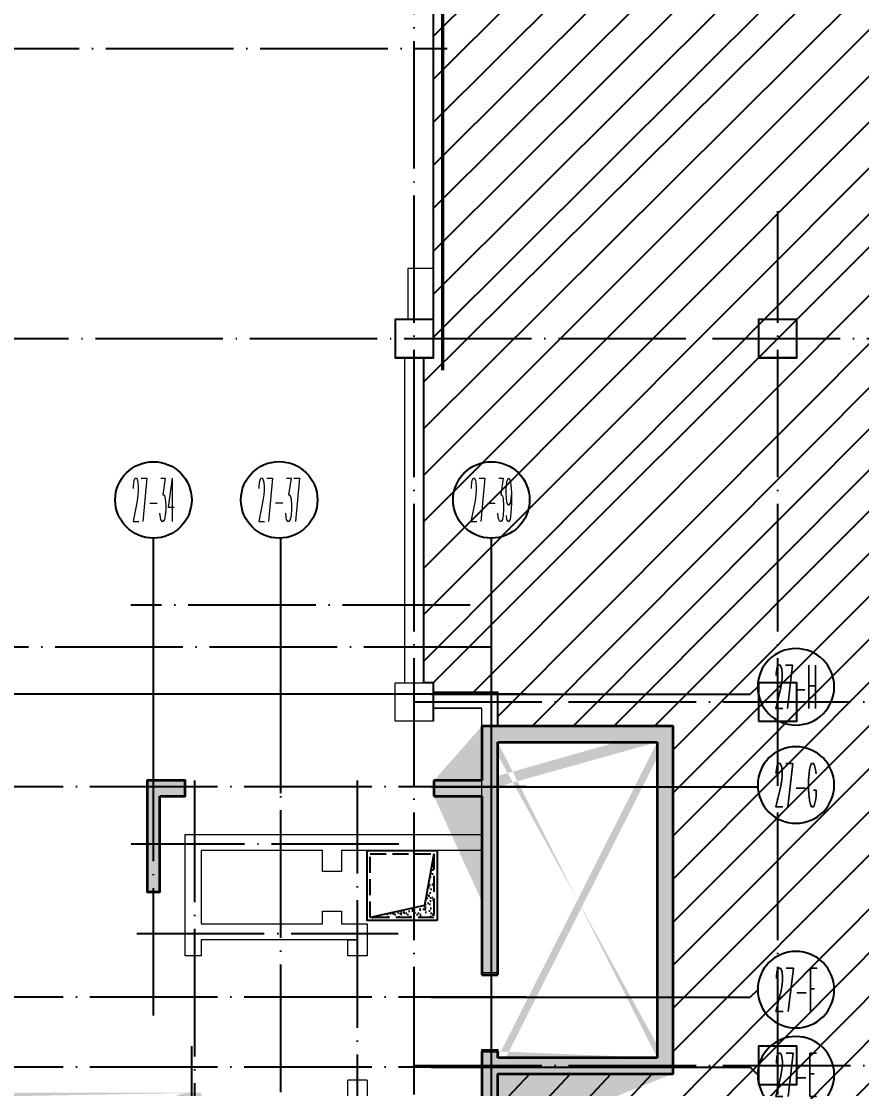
# Model space of a CAD drawing. Extents: x 115549 to 768939, y -502199 to 402497.
# Drawn here: x 430322 to 443500, y -412586 to -395847 of the extents above; entities that cross this region are included whole.
import ezdxf
from ezdxf.enums import TextEntityAlignment as Align

# ---------------------------------------------------------------- set-up
doc = ezdxf.new("R2010")
doc.units = 0
doc.header["$LTSCALE"] = 1000
doc.header["$MEASUREMENT"] = 0
doc.linetypes.add('DASH', pattern=[0.35, 0.25, -0.1])
doc.linetypes.add('DOTE', pattern=[2.4200000000000004, 2, -0.2, 0.02, -0.2])
for name, color, linetype in [('AXIS', 3, 'Continuous'), ('AXIS_TEXT', 7, 'Continuous'), ('COLUMN', 9, 'Continuous'), ('DOTE', 16, 'DOTE'), ('人防集水坑', 6, 'Continuous')]:
    doc.layers.add(name, color=color, linetype=linetype)
for name, color, linetype, lineweight in [('renWALL', 8, 'Continuous', 9), ('主楼剪力墙', 212, 'Continuous', 5), ('砼墙', 3, 'Continuous', 35)]:
    doc.layers.add(name, color=color, linetype=linetype, lineweight=lineweight)
doc.styles.add('_TCH_AXIS', font='COMPLEX', dxfattribs={"bigfont": 'GBCBIG'})
doc.styles.add('COMPLEX', font='COMPLEX')

# ---------------------------------------------------------------- blocks, each defined once
blk = doc.blocks.new('qiangzh3333')
at = {"layer": 'COLUMN', "color": 8}
for points in [[(503241226.0353444, 3697103396.178967), (503241401.038847, 3697103396.178967), (503241401.038847, 3697103996.178967), (503240801.038847, 3697103996.178967), (503240801.038847, 3697103396.178967), (503241401.038847, 3697103396.178967)], [(503241401.038847, 3697097696.178967), (503241401.038847, 3697098296.178967)]]:
    blk.add_lwpolyline(points, dxfattribs=at)
for points in [[(503246501.038847, 3697103396.178967), (503247101.038847, 3697103396.178967), (503247101.038847, 3697103996.178967), (503246501.038847, 3697103996.178967)], [(503246501.038847, 3697097696.178967), (503247101.038847, 3697097696.178967), (503247101.038847, 3697098296.178967), (503246501.038847, 3697098296.178967)], [(503246501.038847, 3697091996.178967), (503247101.038847, 3697091996.178967), (503247101.038847, 3697092596.178967), (503246501.038847, 3697092596.178967)]]:
    blk.add_lwpolyline(points, close=True, dxfattribs=at)
at = {"layer": 'renWALL', "color": 8}
for points in [[(503241401.0353444, 3697103996.178967), (503241401.0353444, 3697104796.178967), (503241001.0353444, 3697104796.178967), (503241001.0353444, 3697103996.178967)], [(503240951.0353444, 3697103396.178967), (503240951.0353444, 3697098296.178967)], [(503241251.0353444, 3697103396.178967), (503241251.0353444, 3697098296.178967)], [(503242410.915429, 3697095766.526645), (503242410.9158243, 3697093746.178992), (503242160.9158243, 3697093746.178943), (503242160.9154485, 3697095666.526626), (503240360.9154291, 3697095666.526625), (503239960.9154291, 3697095666.526624), (503239960.9154291, 3697095666.526624), (503239960.9154291, 3697095336.569944), (503239660.9154291, 3697095336.569944), (503239660.9154291, 3697095666.526624), (503237760.915429, 3697095666.526623), (503237760.915429, 3697094516.52662), (503239660.9154291, 3697094516.526622), (503239660.9154291, 3697094716.569944), (503239960.9154291, 3697094716.569944), (503239960.9154291, 3697094516.526622), (503240360.9154291, 3697094516.526623), (503240360.915429, 3697094516.526623), (503240360.915429, 3697094016.52662), (503240060.915429, 3697094016.52662), (503240060.915429, 3697094266.526623), (503240210.9154292, 3697094266.526623), (503239860.9154292, 3697094266.526622), (503237760.915429, 3697094266.52662), (503237760.915429, 3697094016.52662), (503237510.915429, 3697094016.52662), (503237510.915429, 3697094366.52662), (503237510.915429, 3697095916.526623), (503239860.9154289, 3697095916.526624), (503240210.9154291, 3697095916.526625), (503242160.9154974, 3697095916.526626), (503242160.9162048, 3697097466.522786), (503242160.9164008, 3697097896.178967), (503241401.038847, 3697097896.178967), (503241401.038847, 3697097696.178967), (503240801.038847, 3697097696.178967), (503240801.038847, 3697098296.178967), (503241401.038847, 3697098296.178967), (503241226.0353444, 3697098296.178967)], [(503239760.9154296, 3697088316.526603), (503239760.9154299, 3697087816.526603), (503239260.9154298, 3697087816.526603), (503239260.9154298, 3697088316.526603), (503239760.9154302, 3697088316.526603), (503239760.9154306, 3697088741.526618), (503241310.9160601, 3697088741.526618), (503241310.9164253, 3697090466.522706), (503242410.916466, 3697090466.522696), (503242410.9161333, 3697092166.522717), (503245160.915429, 3697092166.522717), (503245160.915429, 3697097616.522717), (503242410.9162732, 3697097616.522717), (503242410.9165149, 3697098146.178967), (503241401.038847, 3697098146.178967)], [(503239960.9154291, 3697094516.526622), (503239960.9154291, 3697094516.526622)]]:
    blk.add_lwpolyline(points, dxfattribs=at)
blk = doc.blocks.new('zhuloujlqtiangchong')
at = {"layer": '主楼剪力墙'}
h = blk.add_hatch(color=253, dxfattribs=at)
h.dxf.hatch_style = 1
h.paths.add_polyline_path([(813682.1114265919, 572371.3290939331), (813682.1114265919, 570471.3290939331), (813932.1114265919, 570471.3290939331), (813932.1114265919, 572121.3290939331), (814682.1114265919, 572121.3290939331), (814682.1114265919, 572371.3290939331)], flags=16)
h.paths.add_polyline_path([(826282.1114265919, 566171.3290939331), (826782.1114265919, 566171.3290939331), (826782.1114265919, 566371.3290939331), (826182.1114265919, 566371.3290939331), (825582.1114265919, 566371.3290939331), (825582.1114265919, 566171.3290939331), (826082.1114265919, 566171.3290939331), (826082.1114265919, 564521.3290939331), (826282.1114265919, 564521.3290939331)], flags=17)
h.paths.add_polyline_path([(822682.1114265919, 567871.3290939331), (822682.1114265919, 568021.3290939331), (824882.1114265919, 568021.3290939331), (824882.1114265919, 568671.3290939331), (824682.1114265919, 568671.3290939331), (824682.1114265919, 568221.3290939331), (822382.1114265919, 568221.3290939331), (822382.1114265919, 567871.3290939331), (822382.1114265919, 567621.3290939331), (822682.1114265919, 567621.3290939331)], flags=17)
h.paths.add_polyline_path([(822382.1114265919, 573821.3290939331), (822382.1114265919, 572371.3290939331), (821982.1114265919, 572371.3290939331), (821982.1114265919, 572121.3290939331), (822632.1114265919, 572121.3290939331), (822632.1114265919, 573571.3290939331), (823932.1114265919, 573571.3290939331), (824632.1114265919, 573571.3290939331), (824632.1114265919, 571921.3290939331), (824882.1114265919, 571921.3290939331), (824882.1114265919, 573721.3290939331), (824882.1114265919, 574311.3290939331), (827482.1114265919, 574311.3290939331), (827482.1114265919, 573721.3290939331), (827482.1114265919, 571921.3290939331), (827732.1114265919, 571921.3290939331), (827732.1114265919, 573571.3290939331), (828432.1114265919, 573571.3290939331), (829732.1114265919, 573571.3290939331), (829732.1114265919, 572121.3290939331), (830382.1114265919, 572121.3290939331), (830382.1114265919, 572371.3290939331), (829982.1114265919, 572371.3290939331), (829982.1114265919, 573821.3290939331), (828432.1114265919, 573821.3290939331), (827732.1114265919, 573821.3290939331), (827732.1114265919, 574561.3290939331), (824632.1114265919, 574561.3290939331), (824632.1114265919, 573821.3290939331), (823932.1114265919, 573821.3290939331)])
h.paths.add_polyline_path([(829982.1114265919, 567871.3290939331), (829982.1114265919, 568221.3290939331), (828382.1114265919, 568221.3290939331), (827682.1114265919, 568221.3290939331), (827682.1114265919, 568521.3290939331), (827482.1114265919, 568521.3290939331), (827482.1114265919, 568021.3290939331), (828382.1114265919, 568021.3290939331), (829682.1114265919, 568021.3290939331), (829682.1114265919, 567871.3290939331), (829682.1114265919, 567621.3290939331), (829982.1114265919, 567621.3290939331)], flags=17)
h.paths.add_polyline_path([(833382.1270515919, 572121.3290939331), (833782.1270515919, 572121.3290939331), (833782.1270515919, 572371.3290939331), (833182.1270515919, 572371.3290939331), (833182.1270515919, 570621.3290939331), (833382.1270515919, 570621.3290939331)], flags=17)
h.paths.add_polyline_path([(838482.1270515919, 567771.3290939331), (838482.1270515919, 566171.3290939331), (838682.1270515919, 566171.3290939331), (838682.1270515919, 567771.3290939331), (838882.1270515919, 567771.3290939331), (838882.1270515919, 567971.3290939331), (838582.1270515919, 567971.3290939331), (838282.1270515919, 567971.3290939331), (838282.1270515919, 567771.3290939331)], flags=17)
h.paths.add_polyline_path([(819182.1114265919, 572371.3290939331), (818582.1114265919, 572371.3290939331), (818582.1114265919, 572121.3290939331), (818982.1114265919, 572121.3290939331), (818982.1114265919, 570621.3290939331), (819182.1114265919, 570621.3290939331)], flags=16)
h.paths.add_polyline_path([(851082.1270515919, 566171.3290939331), (851582.1270515919, 566171.3290939331), (851582.1270515919, 566371.3290939331), (850982.1270515919, 566371.3290939331), (850382.1270515919, 566371.3290939331), (850382.1270515919, 566171.3290939331), (850882.1270515919, 566171.3290939331), (850882.1270515919, 564521.3290939331), (851082.1270515919, 564521.3290939331)], flags=17)
h.paths.add_polyline_path([(854782.1270515919, 567871.3290939331), (854782.1270515919, 568221.3290939331), (852482.1270515919, 568221.3290939331), (852482.1270515919, 568671.3290939331), (852282.1270515919, 568671.3290939331), (852282.1270515919, 568021.3290939331), (854482.1270515919, 568021.3290939331), (854482.1270515919, 567871.3290939331), (854482.1270515919, 567621.3290939331), (854782.1270515919, 567621.3290939331)], flags=17)
h.paths.add_polyline_path([(847182.1270515919, 573821.3290939331), (847182.1270515919, 572371.3290939331), (846782.1270515919, 572371.3290939331), (846782.1270515919, 572121.3290939331), (847432.1270515919, 572121.3290939331), (847432.1270515919, 573571.3290939331), (848732.1270515919, 573571.3290939331), (849432.1270515919, 573571.3290939331), (849432.1270515919, 571921.3290939331), (849682.1270515919, 571921.3290939331), (849682.1270515919, 573721.3290939331), (849682.1270515919, 574361.3290939331), (852282.1270515919, 574361.3290939331), (852282.1270515919, 573721.3290939331), (852282.1270515919, 571921.3290939331), (852532.1270515919, 571921.3290939331), (852532.1270515919, 573571.3290939331), (853232.1270515919, 573571.3290939331), (854532.1270515919, 573571.3290939331), (854532.1270515919, 572121.3290939331), (855182.1270515919, 572121.3290939331), (855182.1270515919, 572371.3290939331), (854782.1270515919, 572371.3290939331), (854782.1270515919, 573821.3290939331), (853232.1270515919, 573821.3290939331), (852532.1270515919, 573821.3290939331), (852532.1270515919, 574611.3290939331), (849432.1270515919, 574611.3290939331), (849432.1270515919, 573821.3290939331), (848732.1270515919, 573821.3290939331)])
h.paths.add_polyline_path([(847482.1270515919, 567871.3290939331), (847482.1270515919, 568021.3290939331), (848782.1270515919, 568021.3290939331), (849682.1270515919, 568021.3290939331), (849682.1270515919, 568521.3290939331), (849482.1270515919, 568521.3290939331), (849482.1270515919, 568221.3290939331), (848782.1270515919, 568221.3290939331), (847182.1270515919, 568221.3290939331), (847182.1270515919, 567871.3290939331), (847182.1270515919, 567621.3290939331), (847482.1270515919, 567621.3290939331)], flags=17)
h.paths.add_polyline_path([(843982.1270515919, 572371.3290939331), (843382.1270515919, 572371.3290939331), (843382.1270515919, 572121.3290939331), (843782.1270515919, 572121.3290939331), (843782.1270515919, 570621.3290939331), (843982.1270515919, 570621.3290939331)], flags=17)
h.paths.add_polyline_path([(858182.1270515919, 572121.3290939331), (858582.1270515919, 572121.3290939331), (858582.1270515919, 572371.3290939331), (857982.1270515919, 572371.3290939331), (857982.1270515919, 570621.3290939331), (858182.1270515919, 570621.3290939331)], flags=17)
h.paths.add_polyline_path([(823082.1114265919, 562121.3290939331), (823082.1114265919, 566071.3290939331)], flags=17)
edge = h.paths.add_edge_path()
edge.add_line((818582.1114265919, 567471.3290939331), (818332.1114265919, 567471.3290939331))
edge.add_line((823082.1114265919, 566071.3290939331), (822882.1114265919, 566071.3290939331))
edge.add_line((829482.1114265919, 566071.3290939331), (829282.1114265919, 566071.3290939331))
edge.add_line((834032.1270515919, 567471.3290939331), (833782.1270515919, 567471.3290939331))
edge.add_line((843382.1270515919, 567471.3290939331), (843132.1270515919, 567471.3290939331))
edge.add_line((847882.1270515919, 566071.3290939331), (847682.1270515919, 566071.3290939331))
edge.add_line((854082.1270515919, 566071.3290939331), (854282.1270515919, 566071.3290939331))
edge.add_line((858582.1270515919, 567471.3290939331), (858832.1270515919, 567471.3290939331))
edge.add_line((813932.1114265919, 566671.3290939331), (813682.1114265919, 566671.3290939331))
edge.add_line((813932.1114265919, 566321.3290939331), (813932.1114265919, 566671.3290939331))
edge.add_line((814882.1114265919, 566321.3290939331), (813932.1114265919, 566321.3290939331))
edge.add_line((815432.1114265919, 566321.3290939331), (814882.1114265919, 566321.3290939331))
edge.add_line((815432.1114265919, 566071.3290939331), (815432.1114265919, 566321.3290939331))
edge.add_line((815032.1114265919, 566071.3290939331), (815432.1114265919, 566071.3290939331))
edge.add_line((815032.1114265919, 565871.3290939331), (815032.1114265919, 566071.3290939331))
edge.add_line((814782.1114265919, 565871.3290939331), (815032.1114265919, 565871.3290939331))
edge.add_line((814782.1114265919, 566071.3290939331), (814782.1114265919, 565871.3290939331))
edge.add_line((813982.1114265919, 566071.3290939331), (814782.1114265919, 566071.3290939331))
edge.add_line((813982.1114265919, 564951.1025314331), (813982.1114265919, 566071.3290939331))
edge.add_line((813982.1114265919, 562171.3290939331), (813982.1114265919, 564951.1025314331))
edge.add_line((814782.1114265919, 562171.3290939331), (813982.1114265919, 562171.3290939331))
edge.add_line((814782.1114265919, 563621.3290939331), (814782.1114265919, 562171.3290939331))
edge.add_line((815032.1114265919, 563621.3290939331), (814782.1114265919, 563621.3290939331))
edge.add_line((815032.1114265919, 562121.3290939331), (815032.1114265919, 563621.3290939331))
edge.add_line((815382.1114265919, 562121.3290939331), (815032.1114265919, 562121.3290939331))
edge.add_line((817982.1114265919, 562121.3290939331), (815382.1114265919, 562121.3290939331))
edge.add_line((818332.1114265919, 562121.3290939331), (817982.1114265919, 562121.3290939331))
edge.add_line((818332.1114265919, 563621.3290939331), (818332.1114265919, 562121.3290939331))
edge.add_line((818332.1114265919, 565821.3290939331), (818332.1114265919, 563621.3290939331))
edge.add_line((818332.1114265919, 566171.3290939331), (818332.1114265919, 565821.3290939331))
edge.add_line((818332.1114265919, 567471.3290939331), (818332.1114265919, 566171.3290939331))
edge.add_line((862282.1270515919, 561871.3290939331), (863482.1270515919, 561871.3290939331))
edge.add_line((861782.1270515919, 561871.3290939331), (862282.1270515919, 561871.3290939331))
edge.add_line((859182.1270515919, 561871.3290939331), (861782.1270515919, 561871.3290939331))
edge.add_line((858682.1270515919, 561871.3290939331), (859182.1270515919, 561871.3290939331))
edge.add_line((858382.1270515919, 561871.3290939331), (858682.1270515919, 561871.3290939331))
edge.add_line((858382.1270515919, 561071.3290939331), (858382.1270515919, 561871.3290939331))
edge.add_line((858182.1270515919, 561071.3290939331), (858382.1270515919, 561071.3290939331))
edge.add_line((858182.1270515919, 561871.3290939331), (858182.1270515919, 561071.3290939331))
edge.add_line((854682.1270515919, 561871.3290939331), (858182.1270515919, 561871.3290939331))
edge.add_line((854182.1270515919, 561871.3290939331), (854682.1270515919, 561871.3290939331))
edge.add_line((850982.1270515919, 561871.3290939331), (854182.1270515919, 561871.3290939331))
edge.add_line((847782.1270515919, 561871.3290939331), (850982.1270515919, 561871.3290939331))
edge.add_line((847282.1270515919, 561871.3290939331), (847782.1270515919, 561871.3290939331))
edge.add_line((843782.1270515919, 561871.3290939331), (847282.1270515919, 561871.3290939331))
edge.add_line((843782.1270515919, 561071.3290939331), (843782.1270515919, 561871.3290939331))
edge.add_line((843582.1270515919, 561071.3290939331), (843782.1270515919, 561071.3290939331))
edge.add_line((843582.1270515919, 561871.3290939331), (843582.1270515919, 561071.3290939331))
edge.add_line((843282.1270515919, 561871.3290939331), (843582.1270515919, 561871.3290939331))
edge.add_line((842782.1270515919, 561871.3290939331), (843282.1270515919, 561871.3290939331))
edge.add_line((840182.1270515919, 561871.3290939331), (842782.1270515919, 561871.3290939331))
edge.add_line((839682.1270515919, 561871.3290939331), (840182.1270515919, 561871.3290939331))
edge.add_line((837482.1270515919, 561871.3290939331), (839682.1270515919, 561871.3290939331))
edge.add_line((836982.1270515919, 561871.3290939331), (837482.1270515919, 561871.3290939331))
edge.add_line((834382.1270515919, 561871.3290939331), (836982.1270515919, 561871.3290939331))
edge.add_line((833882.1270515919, 561871.3290939331), (834382.1270515919, 561871.3290939331))
edge.add_line((833582.1270515919, 561871.3290939331), (833882.1270515919, 561871.3290939331))
edge.add_line((833582.1270515919, 561071.3290939331), (833582.1270515919, 561871.3290939331))
edge.add_line((833382.1270515919, 561071.3290939331), (833582.1270515919, 561071.3290939331))
edge.add_line((833382.1270515919, 561871.3290939331), (833382.1270515919, 561071.3290939331))
edge.add_line((829882.1114265919, 561871.3290939331), (833382.1270515919, 561871.3290939331))
edge.add_line((829532.3683209419, 561871.3290939331), (829882.1114265567, 561871.3290939331))
edge.add_line((829532.101457119, 560971.3542709351), (829532.3683209785, 561871.3290941981))
edge.add_line((822882.1015267968, 560971.3351407051), (829532.1014571108, 560971.3542707999))
edge.add_line((822882.1015316844, 561871.3290939331), (822882.101526788, 560971.3351405753))
edge.add_line((822482.1114265919, 561871.3290939331), (822882.1015317, 561871.3290939331))
edge.add_line((818982.1114265919, 561871.3290939331), (822482.1114265919, 561871.3290939331))
edge.add_line((818982.1114265919, 561071.3290939331), (818982.1114265919, 561871.3290939331))
edge.add_line((818782.1114265919, 561071.3290939331), (818982.1114265919, 561071.3290939331))
edge.add_line((818782.1114265919, 561871.3290939331), (818782.1114265919, 561071.3290939331))
edge.add_line((818482.1114265919, 561871.3290939331), (818782.1114265919, 561871.3290939331))
edge.add_line((817982.1114265919, 561871.3290939331), (818482.1114265919, 561871.3290939331))
edge.add_line((815382.1114265919, 561871.3290939331), (817982.1114265919, 561871.3290939331))
edge.add_line((814882.1114265919, 561871.3290939331), (815382.1114265919, 561871.3290939331))
edge.add_line((813682.1114265919, 561871.3290939331), (814882.1114265919, 561871.3290939331))
edge.add_line((813682.1114265919, 566671.3290939331), (813682.1114265919, 561871.3290939331))
edge.add_line((822882.1114265919, 566071.3290939331), (822882.1114265919, 562121.3290939331))
edge.add_line((822882.1114265919, 562121.3290939331), (822482.1114265919, 562121.3290939331))
edge.add_line((822482.1114265919, 562121.3290939331), (818882.1114265919, 562121.3290939331))
edge.add_line((818882.1114265919, 562121.3290939331), (818582.1114265919, 562121.3290939331))
edge.add_line((818582.1114265919, 562121.3290939331), (818582.1114265919, 563621.3290939331))
edge.add_line((818582.1114265919, 563621.3290939331), (818582.1114265919, 565821.3290939331))
edge.add_line((818582.1114265919, 565821.3290939331), (818582.1114265919, 566171.3290939331))
edge.add_line((818582.1114265919, 566171.3290939331), (818582.1114265919, 567471.3290939331))
edge.add_line((843132.1270515919, 567471.3290939331), (843132.1270515919, 566171.3290939331))
edge.add_line((843132.1270515919, 566171.3290939331), (843132.1270515919, 565821.3290939331))
edge.add_line((843132.1270515919, 565821.3290939331), (843132.1270515919, 563621.3290939331))
edge.add_line((843132.1270515919, 563621.3290939331), (843132.1270515919, 562121.3290939331))
edge.add_line((843132.1270515919, 562121.3290939331), (842782.1270515919, 562121.3290939331))
edge.add_line((842782.1270515919, 562121.3290939331), (840182.1270515919, 562121.3290939331))
edge.add_line((840182.1270515919, 562121.3290939331), (839782.1270515919, 562121.3290939331))
edge.add_line((839782.1270515919, 562121.3290939331), (839782.1270515919, 563621.3290939331))
edge.add_line((839782.1270515919, 563621.3290939331), (839582.1270515919, 563621.3290939331))
edge.add_line((839582.1270515919, 563621.3290939331), (839582.1270515919, 562121.3290939331))
edge.add_line((839582.1270515919, 562121.3290939331), (837582.1270515919, 562121.3290939331))
edge.add_line((837582.1270515919, 562121.3290939331), (837582.1270515919, 563621.3290939331))
edge.add_line((837582.1270515919, 563621.3290939331), (837382.1270515919, 563621.3290939331))
edge.add_line((837382.1270515919, 563621.3290939331), (837382.1270515919, 562121.3290939331))
edge.add_line((837382.1270515919, 562121.3290939331), (836982.1270515919, 562121.3290939331))
edge.add_line((836982.1270515919, 562121.3290939331), (834382.1270515919, 562121.3290939331))
edge.add_line((834382.1270515919, 562121.3290939331), (834032.1270515919, 562121.3290939331))
edge.add_line((834032.1270515919, 562121.3290939331), (834032.1270515919, 563621.3290939331))
edge.add_line((834032.1270515919, 563621.3290939331), (834032.1270515919, 565821.3290939331))
edge.add_line((834032.1270515919, 565821.3290939331), (834032.1270515919, 566171.3290939331))
edge.add_line((834032.1270515919, 566171.3290939331), (834032.1270515919, 567471.3290939331))
edge.add_line((858832.1270515919, 566171.3290939331), (858832.1270515919, 567471.3290939331))
edge.add_line((833782.1270515919, 567471.3290939331), (833782.1270515919, 566171.3290939331))
edge.add_line((833782.1270515919, 566171.3290939331), (833782.1270515919, 565821.3290939331))
edge.add_line((833782.1270515919, 565821.3290939331), (833782.1270515919, 563621.3290939331))
edge.add_line((833782.1270515919, 563621.3290939331), (833782.1270515919, 562121.3290939331))
edge.add_line((833782.1270515919, 562121.3290939331), (833482.1270515919, 562121.3290939331))
edge.add_line((833482.1270515919, 562121.3290939331), (829882.1114265919, 562121.3290939331))
edge.add_line((829882.1114265919, 562121.3290939331), (829482.1114265919, 562121.3290939331))
edge.add_line((829482.1114265919, 562121.3290939331), (829482.1114265919, 566071.3290939331))
edge.add_line((858832.1270515919, 565821.3290939331), (858832.1270515919, 566171.3290939331))
edge.add_line((858832.1270515919, 563621.3290939331), (858832.1270515919, 565821.3290939331))
edge.add_line((859182.1270515919, 562121.3290939331), (858832.1270515919, 562121.3290939331))
edge.add_line((858832.1270515919, 562121.3290939331), (858832.1270515919, 563621.3290939331))
edge.add_line((861782.1270515919, 562121.3290939331), (859182.1270515919, 562121.3290939331))
edge.add_line((862132.1270515919, 563621.3290939331), (862132.1270515919, 562121.3290939331))
edge.add_line((862132.1270515919, 562121.3290939331), (861782.1270515919, 562121.3290939331))
edge.add_line((862382.1270515919, 563621.3290939331), (862132.1270515919, 563621.3290939331))
edge.add_line((862382.1270515919, 562171.3290939331), (862382.1270515919, 563621.3290939331))
edge.add_line((863182.1270515919, 562171.3290939331), (862382.1270515919, 562171.3290939331))
edge.add_line((863182.1270515919, 566071.3290939331), (863182.1270515919, 562171.3290939331))
edge.add_line((862382.1270515919, 566071.3290939331), (863182.1270515919, 566071.3290939331))
edge.add_line((862382.1270515919, 565871.3290939331), (862382.1270515919, 566071.3290939331))
edge.add_line((862132.1270515919, 565871.3290939331), (862382.1270515919, 565871.3290939331))
edge.add_line((862132.1270515919, 566071.3290939331), (862132.1270515919, 565871.3290939331))
edge.add_line((861732.1270515919, 566071.3290939331), (862132.1270515919, 566071.3290939331))
edge.add_line((861732.1270515919, 566321.3290939331), (861732.1270515919, 566071.3290939331))
edge.add_line((862282.1270515919, 566321.3290939331), (861732.1270515919, 566321.3290939331))
edge.add_line((863232.1270515919, 566321.3290939331), (862282.1270515919, 566321.3290939331))
edge.add_line((863232.1270515919, 566671.3290939331), (863232.1270515919, 566321.3290939331))
edge.add_line((863232.1270515919, 567871.3290939331), (863232.1270515919, 566671.3290939331))
edge.add_line((863232.1270515919, 568121.3290939331), (863232.1270515919, 567871.3290939331))
edge.add_line((863482.1270515919, 568121.3290939331), (863232.1270515919, 568121.3290939331))
edge.add_line((863482.1270515919, 568021.3290939331), (863482.1270515919, 568121.3290939331))
edge.add_line((865982.1270515919, 568021.3290939331), (863482.1270515919, 568021.3290939331))
edge.add_line((865982.1270515919, 572971.3290939331), (865982.1270515919, 568021.3290939331))
edge.add_line((863482.1270515919, 572971.3290939331), (865982.1270515919, 572971.3290939331))
edge.add_line((863482.1270515919, 572271.3290939331), (863482.1270515919, 572971.3290939331))
edge.add_line((863482.1270515919, 570471.3290939331), (863482.1270515919, 572271.3290939331))
edge.add_line((863482.1270515919, 569321.3290939331), (863482.1270515919, 570471.3290939331))
edge.add_line((863232.1270515919, 569321.3290939331), (863482.1270515919, 569321.3290939331))
edge.add_line((863232.1270515919, 570471.3290939331), (863232.1270515919, 569321.3290939331))
edge.add_line((863232.1270515919, 572121.3290939331), (863232.1270515919, 570471.3290939331))
edge.add_line((862482.1270515919, 572121.3290939331), (863232.1270515919, 572121.3290939331))
edge.add_line((862482.1270515919, 572371.3290939331), (862482.1270515919, 572121.3290939331))
edge.add_line((863232.1270515919, 572371.3290939331), (862482.1270515919, 572371.3290939331))
edge.add_line((863232.1270515919, 573221.3290939331), (863232.1270515919, 572371.3290939331))
edge.add_line((866232.1270515919, 573221.3290939331), (863232.1270515919, 573221.3290939331))
edge.add_line((866232.1270515919, 567771.3290939331), (866232.1270515919, 573221.3290939331))
edge.add_line((863482.1270515919, 567771.3290939331), (866232.1270515919, 567771.3290939331))
edge.add_line((863482.1270515919, 566671.3290939331), (863482.1270515919, 567771.3290939331))
edge.add_line((863482.1270515919, 566171.3290939331), (863482.1270515919, 566671.3290939331))
edge.add_line((863482.1270515919, 561871.3290939331), (863482.1270515919, 566171.3290939331))
edge.add_line((858582.1270515919, 567471.3290939331), (858582.1270515919, 566171.3290939331))
edge.add_line((858582.1270515919, 566171.3290939331), (858582.1270515919, 565821.3290939331))
edge.add_line((858582.1270515919, 565821.3290939331), (858582.1270515919, 563621.3290939331))
edge.add_line((858582.1270515919, 563621.3290939331), (858582.1270515919, 562121.3290939331))
edge.add_line((858582.1270515919, 562121.3290939331), (858282.1270515919, 562121.3290939331))
edge.add_line((858282.1270515919, 562121.3290939331), (854682.1270515919, 562121.3290939331))
edge.add_line((854682.1270515919, 562121.3290939331), (854282.1270515919, 562121.3290939331))
edge.add_line((854282.1270515919, 562121.3290939331), (854282.1270515919, 566071.3290939331))
edge.add_line((854082.1270515919, 566071.3290939331), (854082.1270515919, 562121.3290939331))
edge.add_line((854082.1270515919, 562121.3290939331), (850982.1270515919, 562121.3290939331))
edge.add_line((850982.1270515919, 562121.3290939331), (847882.1270515919, 562121.3290939331))
edge.add_line((847882.1270515919, 562121.3290939331), (847882.1270515919, 566071.3290939331))
edge.add_line((847682.1270515919, 566071.3290939331), (847682.1270515919, 562121.3290939331))
edge.add_line((847682.1270515919, 562121.3290939331), (847282.1270515919, 562121.3290939331))
edge.add_line((847282.1270515919, 562121.3290939331), (843682.1270515919, 562121.3290939331))
edge.add_line((843682.1270515919, 562121.3290939331), (843382.1270515919, 562121.3290939331))
edge.add_line((843382.1270515919, 562121.3290939331), (843382.1270515919, 563621.3290939331))
edge.add_line((843382.1270515919, 563621.3290939331), (843382.1270515919, 565821.3290939331))
edge.add_line((843382.1270515919, 565821.3290939331), (843382.1270515919, 566171.3290939331))
edge.add_line((843382.1270515919, 566171.3290939331), (843382.1270515919, 567471.3290939331))
edge.add_line((837982.1270515919, 572121.3290939331), (838482.1270515919, 572121.3290939331))
edge.add_line((838482.1270515919, 572121.3290939331), (838482.1270515919, 570471.3290939331))
edge.add_line((838482.1270515919, 570471.3290939331), (838682.1270515919, 570471.3290939331))
edge.add_line((838682.1270515919, 570471.3290939331), (838682.1270515919, 572121.3290939331))
edge.add_line((838682.1270515919, 572121.3290939331), (839482.1270515919, 572121.3290939331))
edge.add_line((839482.1270515919, 572121.3290939331), (839482.1270515919, 572371.3290939331))
edge.add_line((839482.1270515919, 572371.3290939331), (838582.1270515919, 572371.3290939331))
edge.add_line((838582.1270515919, 572371.3290939331), (837982.1270515919, 572371.3290939331))
edge.add_line((829282.1114265919, 566071.3290939331), (829282.1114265919, 561871.3353204356))
h = blk.add_hatch(color=253, dxfattribs=at)
h.dxf.hatch_style = 1
h.paths.add_polyline_path([(813982.1114265323, 566071.3303689957), (813982.1114265919, 566071.3290939331), (814782.1114265919, 566071.3290939331), (814782.1114265919, 565871.3290939331), (815032.1114265919, 565871.3290939331), (815032.1114265919, 566071.3290939331), (815432.1114265919, 566071.3290939331), (815432.1114265919, 566321.3290939331), (813932.1114265919, 566321.3290939331), (813932.1114265919, 566671.3290939331), (813682.1114265919, 566671.3290939331), (813682.1114265919, 566071.3311886787)])
h.paths.add_polyline_path([(858582.1270515919, 564221.3329944611), (858832.1270516515, 564221.3329939842), (858832.1270515919, 567471.3290939331), (858582.1270515919, 567471.3290939331)])
h.paths.add_polyline_path([(833782.1270515919, 565021.3290939331), (834032.1270515323, 565021.3290939331), (834032.1270515919, 567471.3290939331), (833782.1270515919, 567471.3290939331)])
h.paths.add_polyline_path([(834032.1270516515, 563821.3290939331), (833782.1270515323, 563821.3290939331), (833782.1270515919, 562121.3290939331), (829482.1114265919, 562121.3290939331), (829482.1114265919, 566071.3290939331), (829282.1114265919, 566071.3290939331), (829282.1114265919, 561871.3353204727), (829282.1114271879, 561871.3290939331), (829282.3683099747, 561871.3290939331), (829282.1755768061, 561221.3535518646), (823132.1015281677, 561221.3358597755), (823132.1015330553, 562121.3290939331), (823082.1114265919, 562121.3290939331), (823082.1114265919, 566071.3290939331), (822882.1114265919, 566071.3290939331), (822882.1114265919, 562121.3290939331), (818582.1114265919, 562121.3290939331), (818582.1114265919, 567471.3290939331), (818332.1114265919, 567471.3290939331), (818332.1114265919, 562121.3290939331), (815032.1114265919, 562121.3290939331), (815032.1114265919, 563621.3290939331), (814782.1114265919, 563621.3290939331), (814782.1114265919, 562171.3290939331), (813982.1114265919, 562171.3290939331), (813982.1114266515, 565151.1788692474), (813682.1114265919, 565151.1788692474), (813682.1114265919, 561871.3290939331), (818782.1114265919, 561871.3290939331), (818782.1114265919, 561071.3290939331), (818982.1114265919, 561071.3290939331), (818982.1114265919, 561871.3290939331), (822882.1015316844, 561871.3290939331), (822882.1015267968, 560971.3351407051), (829532.101457119, 560971.3542709351), (829532.3683209419, 561871.3290939331), (833382.1270515919, 561871.3290939331), (833382.1270515919, 561071.3290939331), (833582.1270515919, 561071.3290939331), (833582.1270515919, 561871.3290939331), (843582.1270515919, 561871.3290939331), (843582.1270515919, 561071.3290939331), (843782.1270515919, 561071.3290939331), (843782.1270515919, 561871.3290939331), (858182.1270515919, 561871.3290939331), (858182.1270515919, 561071.3290939331), (858382.1270515919, 561071.3290939331), (858382.1270515919, 561871.3290939331), (863482.1270515919, 561871.3290939331), (863482.1270515919, 567771.3290939331), (866232.1270515919, 567771.3290939331), (866232.1270515919, 573221.3290939331), (863232.1270515919, 573221.3290939331), (863232.1270515919, 572371.3290939331), (862482.1270515919, 572371.3290939331), (862482.1270515919, 572121.3290939331), (863232.1270515919, 572121.3290939331), (863232.1270515919, 569321.3290939331), (863482.1270515919, 569321.3290939331), (863482.1270515919, 572971.3290939331), (865982.1270515919, 572971.3290939331), (865982.1270515919, 568021.3290939331), (863482.1270515919, 568021.3290939331), (863482.1270515919, 568121.3290939331), (863232.1270515919, 568121.3290939331), (863232.1270515919, 566321.3290939331), (861732.1270515919, 566321.3290939331), (861732.1270515919, 566071.3290939331), (862132.1270515919, 566071.3290939331), (862132.1270515919, 565871.3290939331), (862382.1270515919, 565871.3290939331), (862382.1270515919, 566071.3290939331), (863182.1270515919, 566071.3290939331), (863182.1270515919, 562171.3290939331), (862382.1270515919, 562171.3290939331), (862382.1270515919, 563621.3290939331), (862132.1270515919, 563621.3290939331), (862132.1270515919, 562121.3290939331), (858832.1270515919, 562121.3290939331), (858832.1270515919, 563521.3329949379), (858582.1270515919, 563521.3329939842), (858582.1270515919, 562121.3290939331), (854282.1270515919, 562121.3290939331), (854282.1270515919, 566071.3290939331), (854082.1270515919, 566071.3290939331), (854082.1270515919, 562121.3290939331), (847882.1270515919, 562121.3290939331), (847882.1270515919, 566071.3290939331), (847682.1270515919, 566071.3290939331), (847682.1270515919, 562121.3290939331), (843382.1270515919, 562121.3290939331), (843382.1270515919, 567471.3290939331), (843132.1270515919, 567471.3290939331), (843132.1270515919, 562121.3290939331), (839782.1270515919, 562121.3290939331), (839782.1270515919, 563621.3290939331), (839582.1270515919, 563621.3290939331), (839582.1270515919, 562121.3290939331), (837582.1270515919, 562121.3290939331), (837582.1270515919, 563621.3290939331), (837382.1270515919, 563621.3290939331), (837382.1270515919, 562121.3290939331), (834032.1270515919, 562121.3290939331)])
at = {"layer": '主楼剪力墙', "color": 253}
blk.add_lwpolyline([(863482.1270515919, 566671.3290939331), (863482.1270515919, 567771.3290939331), (866232.1270515919, 567771.3290939331), (866232.1270515919, 573221.3290939331), (863232.1270515919, 573221.3290939331), (863232.1270515919, 572371.3290939331), (862482.1270515919, 572371.3290939331), (862482.1270515919, 572121.3290939331), (863232.1270515919, 572121.3290939331), (863232.1270515919, 570471.3290939331), (863232.1270515919, 569321.3290939331), (863482.1270515919, 569321.3290939331), (863482.1270515919, 570471.3290939331), (863482.1270515919, 572271.3290939331), (863482.1270515919, 572971.3290939331), (865982.1270515919, 572971.3290939331), (865982.1270515919, 568021.3290939331), (863482.1270515919, 568021.3290939331), (863482.1270515919, 568121.3290939331), (863232.1270515919, 568121.3290939331), (863232.1270515919, 567871.3290939331), (863232.1270515919, 566671.3290939331)], dxfattribs=at)
blk = doc.blocks.new('_AXISO')
blk.add_circle((0, 0), 0.5)
at = {"layer": 'AXIS_TEXT', "style": 'COMPLEX', "width": 1.041666666666667}
blk.add_attdef('A', text='', height=0.56, dxfattribs=at).set_placement((-0.25, -0.28), (0.25, -0.28), align=Align.FIT)
blk = doc.blocks.new('27-5')
at = {"layer": 'AXIS'}
for p, q in [((2301351.672497683, -956316.5212025107), (2306351.672497683, -956316.5212025106)), ((2306468.829785209, -956199.3639149852), (2306351.672497683, -956316.5212025106)), ((2301351.672497684, -957766.5220639085), (2306469.445225273, -957766.5220639084)), ((2306468.837908396, -960949.3660487327), (2306351.680620871, -961066.5233362581)), ((2301351.672497684, -961066.5233362583), (2306351.672497684, -961066.5233362581)), ((2303351.680620872, -961066.5233362581), (2306351.680620871, -961066.5233362581)), ((2303351.680620872, -961066.5233362581), (2306351.680620871, -961066.5233362581)), ((2303351.680620872, -961066.5233362581), (2306351.680620871, -961066.5233362581)), ((2303351.680620872, -961066.5233362581), (2306351.680620871, -961066.5233362581)), ((2301351.672497684, -962166.5220639077), (2306351.672497684, -962166.5220639076)), ((2303351.680620872, -962166.5220639075), (2306351.680620872, -962166.5220639075)), ((2303351.680620872, -962166.5220639075), (2306351.680620872, -962166.5220639075)), ((2306468.837908397, -962283.679351433), (2306351.680620872, -962166.5220639075)), ((2301351.672497684, -963966.5220639079), (2306351.672497684, -963966.5220639078)), ((2303351.680620872, -968166.5212030042), (2306351.680620872, -968166.5212030042)), ((2303351.680620872, -968166.5212030042), (2306351.680620872, -968166.5212030042)), ((2303351.680620872, -968166.5212030042), (2306351.680620872, -968166.5212030042)), ((2303351.680620872, -968166.5212030042), (2306351.680620872, -968166.5212030042)), ((2306468.837908397, -968049.3639154787), (2306351.680620872, -968166.5212030042)), ((2301351.672497684, -968966.5212030043), (2306351.672497684, -968966.5212030042)), ((2303351.680620872, -968969.0704155648), (2306351.680620872, -968969.0704155648)), ((2303351.680620872, -968969.0704155648), (2306351.680620872, -968969.0704155648)), ((2303351.680620872, -968969.0704155648), (2306351.680620872, -968969.0704155648)), ((2303351.680620872, -968969.0704155648), (2306351.680620872, -968969.0704155648)), ((2306468.837908397, -969086.2277030903), (2306351.680620872, -968969.0704155648))]:
    blk.add_line(p, q, dxfattribs=at)
ref = blk.add_blockref('_AXISO', (2307068.829785209, -956199.3639149852), dxfattribs=dict(at, xscale=-1200, yscale=1200, zscale=1200))
ref.add_attrib('A', '27-H', dxfattribs={"layer": 'AXIS_TEXT', "height": 678.8225099390856, "style": '_TCH_AXIS', "width": 0.2441860465115434}).set_placement((2306729.418530239, -956538.7751699546), (2307408.241040178, -956538.7751699546), align=Align.FIT)
ref = blk.add_blockref('_AXISO', (2307068.829785209, -957739.3531605247), dxfattribs=dict(at, xscale=-1200, yscale=1200, zscale=1200))
ref.add_attrib('A', '27-G', dxfattribs={"layer": 'AXIS_TEXT', "height": 678.8225099390856, "style": '_TCH_AXIS', "width": 0.2499999999999136}).set_placement((2306729.418530239, -958078.7644154942), (2307408.241040178, -958078.7644154942), align=Align.FIT)
ref = blk.add_blockref('_AXISO', (2307068.837908396, -960949.3660487327), dxfattribs=dict(at, xscale=-1200, yscale=1200, zscale=1200))
ref.add_attrib('A', '27-F', dxfattribs={"layer": 'AXIS_TEXT', "height": 678.8225099390856, "style": '_TCH_AXIS', "width": 0.2560975609755212}).set_placement((2306729.426653427, -961288.7773037021), (2307408.249163366, -961288.7773037021), align=Align.FIT)
ref = blk.add_blockref('_AXISO', (2307068.837908397, -962283.679351433), dxfattribs=dict(at, xscale=-1200, yscale=1200, zscale=1200))
ref.add_attrib('A', '27-E', dxfattribs={"layer": 'AXIS_TEXT', "height": 678.8225099390856, "style": '_TCH_AXIS', "width": 0.2560975609755212}).set_placement((2306729.426653428, -962623.0906064024), (2307408.249163366, -962623.0906064024), align=Align.FIT)
ref = blk.add_blockref('_AXISO', (2306951.672497684, -963966.5220639078), dxfattribs=dict(at, xscale=1200, yscale=1200, zscale=1200, rotation=180))
ref.add_attrib('A', '27-D', dxfattribs={"layer": 'AXIS_TEXT', "height": 678.8225099390856, "style": '_TCH_AXIS', "width": 0.2530120481926835}).set_placement((2306612.261242714, -964320.4984312496), (2307291.083752653, -964320.4984312496), align=Align.FIT)
ref = blk.add_blockref('_AXISO', (2306733.523520545, -967510.901728578), dxfattribs=dict(at, xscale=-1200, yscale=1200, zscale=1200))
ref.add_attrib('A', '27-C', dxfattribs={"layer": 'AXIS_TEXT', "height": 678.8225099390856, "style": '_TCH_AXIS', "width": 0.2592592592591696}).set_placement((2306394.112265576, -967850.3129835475), (2307072.934775515, -967850.3129835475), align=Align.FIT)
ref = blk.add_blockref('_AXISO', (2307032.483052406, -969291.9074338259), dxfattribs=dict(at, xscale=-1200, yscale=1200, zscale=1200))
ref.add_attrib('A', '27-B', dxfattribs={"layer": 'AXIS_TEXT', "height": 678.8225099390856, "style": '_TCH_AXIS', "width": 0.2530120481926835}).set_placement((2306693.071797436, -969631.3186887953), (2307371.894307375, -969631.3186887953), align=Align.FIT)
blk = doc.blocks.new('asdfqwer')
at = {"ltscale": 10}
h = blk.add_hatch(dxfattribs=at)
h.set_pattern_fill('AR-SAND', color=6, scale=50, style=0)
h.set_pattern_definition([(37.50000000000001, (0, 0), (-4.000078239960125, 122.3533093323356), [0, -96.52, 0, -107.95, 0, -103.1875]), (7.499999999999999, (0, 0), (112.3808207845006, 179.2062751420885), [0, -52.07000000000001, 0, -86.995, 0, -33.3375]), (327.5, (-78.105, 0), (197.7480925603645, 0.3592961696364028), [0, -31.75, 0, -114.3, 0, -149.225]), (317.5, (-78.105, 0), (190.8891131180743, 55.73233081430404), [0, -15.875, 0, -74.92999999999999, 0, -85.725])])
h.paths.add_polyline_path([(477311.1162526845, 229083.757494817), (476311.1162526844, 229083.757494817), (476311.1162526844, 228083.7574948172), (476458.3371828603, 228897.4432301149)])
at = {"color": 6}
for p, q in [((476458.3371828604, 228897.4432301149), (477311.1162526845, 229083.757494817)), ((476311.1162526845, 228083.757494817), (476458.3371828604, 228897.4432301149))]:
    blk.add_line(p, q, dxfattribs=at)
blk.add_lwpolyline([(476261.1162526845, 229133.757494817), (477361.1162526845, 229133.757494817), (477361.1162526845, 228033.757494817), (476261.1162526845, 228033.757494817)], close=True, dxfattribs=at)
at = {"color": 6, "linetype": 'DASH'}
blk.add_lwpolyline([(476311.1162526845, 229083.757494817), (477311.1162526845, 229083.757494817), (477311.1162526845, 228083.757494817), (476311.1162526845, 228083.757494817)], close=True, dxfattribs=at)
blk = doc.blocks.new('gangjinhunningtuqiang')
at = {"layer": '砼墙', "color": 8}
for p, q in [((866232.1270515919, 573221.3290939331), (863232.1270515919, 573221.3290939331)), ((863232.1270515919, 573221.3290939331), (863232.1270515919, 572371.3290939331)), ((866232.1270515919, 567771.3290939331), (866232.1270515919, 573221.3290939331)), ((863482.1270515919, 572271.3290939331), (863482.1270515919, 572971.3290939331)), ((863482.1270515919, 572971.3290939331), (865982.1270515919, 572971.3290939331)), ((865982.1270515919, 572971.3290939331), (865982.1270515919, 568021.3290939331)), ((863232.1270515919, 572371.3290939331), (862482.1270515919, 572371.3290939331)), ((862482.1270515919, 572371.3290939331), (862482.1270515919, 572121.3290939331)), ((863482.1270515919, 570471.3290939331), (863482.1270515919, 572271.3290939331)), ((862482.1270515919, 572121.3290939331), (863232.1270515919, 572121.3290939331)), ((863232.1270515919, 572121.3290939331), (863232.1270515919, 570471.3290939331)), ((863232.1270515919, 570471.3290939331), (863232.1270515919, 569321.3290939331)), ((863482.1270515919, 569321.3290939331), (863482.1270515919, 570471.3290939331)), ((863232.1270515919, 569321.3290939331), (863482.1270515919, 569321.3290939331)), ((863482.1270515919, 568121.3290939331), (863232.1270515919, 568121.3290939331)), ((863232.1270515919, 568121.3290939331), (863232.1270515919, 567871.3290939331)), ((863482.1270515919, 568021.3290939331), (863482.1270515919, 568121.3290939331)), ((865982.1270515919, 568021.3290939331), (863482.1270515919, 568021.3290939331)), ((863232.1270515919, 567871.3290939331), (863232.1270515919, 566671.3290939331)), ((863482.1270515919, 566671.3290939331), (863482.1270515919, 567771.3290939331)), ((863482.1270515919, 567771.3290939331), (866232.1270515919, 567771.3290939331))]:
    blk.add_line(p, q, dxfattribs=at)
blk.add_lwpolyline([(858182.1270515919, 572121.3290939331), (858582.1270515919, 572121.3290939331), (858582.1270515919, 572371.3290939331), (857982.1270515919, 572371.3290939331), (857982.1270515919, 570621.3290939331), (858182.1270515919, 570621.3290939331)], close=True, dxfattribs=at)
blk = doc.blocks.new('saaaa')
at = {"layer": 'COLUMN', "color": 8}
for p, q in [((504909089.8447793, 3696164793.316199), (504908489.8447793, 3696164793.316199)), ((504908489.8447793, 3696164793.316199), (504908489.8447793, 3696164193.316199)), ((504909089.8447793, 3696164193.316199), (504909089.8447793, 3696164793.316199)), ((504914789.8447793, 3696164793.316199), (504914189.8447793, 3696164793.316199)), ((504914189.8447793, 3696164793.316199), (504914189.8447793, 3696164193.316199)), ((504914789.8447793, 3696164193.316199), (504914789.8447793, 3696164793.316199)), ((504908489.8447793, 3696164193.316199), (504909089.8447793, 3696164193.316199)), ((504908914.8412767, 3696164193.316199), (504909089.8447793, 3696164193.316199)), ((504914189.8447793, 3696164193.316199), (504914789.8447793, 3696164193.316199)), ((504909089.8447793, 3696158493.316199), (504909089.8447793, 3696159093.316199)), ((504914789.8447793, 3696159093.316199), (504914189.8447793, 3696159093.316199)), ((504914189.8447793, 3696159093.316199), (504914189.8447793, 3696158493.316199)), ((504914789.8447793, 3696158493.316199), (504914789.8447793, 3696159093.316199)), ((504914189.8447793, 3696158493.316199), (504914789.8447793, 3696158493.316199)), ((504914789.8447793, 3696153393.316199), (504914189.8447793, 3696153393.316199)), ((504914189.8447793, 3696153393.316199), (504914189.8447793, 3696152793.316199)), ((504914789.8447793, 3696152793.316199), (504914789.8447793, 3696153393.316199)), ((504914189.8447793, 3696152793.316199), (504914789.8447793, 3696152793.316199))]:
    blk.add_line(p, q, dxfattribs=at)
at = {"layer": 'renWALL', "color": 8}
for p, q in [((504909089.8412767, 3696165593.316199), (504908689.8412767, 3696165593.316199)), ((504908689.8412767, 3696165593.316199), (504908689.8412767, 3696164793.316199)), ((504909089.8412767, 3696164793.316199), (504909089.8412767, 3696165593.316199)), ((504908639.8412767, 3696164193.316199), (504908639.8412767, 3696159093.316199)), ((504908939.8412767, 3696164193.316199), (504908939.8412767, 3696159093.316199)), ((504908489.8447793, 3696158493.316199), (504908489.8447793, 3696159093.316199)), ((504908489.8447793, 3696159093.316199), (504909089.8447793, 3696159093.316199)), ((504909089.8447793, 3696159093.316199), (504908914.8412767, 3696159093.316199)), ((504910099.7224472, 3696158943.316199), (504909089.8447793, 3696158943.316199)), ((504910099.7222055, 3696158413.659949), (504910099.7224472, 3696158943.316199)), ((504909849.7223331, 3696158693.316199), (504909089.8447793, 3696158693.316199)), ((504909089.8447793, 3696158693.316199), (504909089.8447793, 3696158493.316199)), ((504909849.722137, 3696158263.660018), (504909849.7223331, 3696158693.316199)), ((504909089.8447793, 3696158493.316199), (504908489.8447793, 3696158493.316199)), ((504912849.7213613, 3696158413.659949), (504910099.7222055, 3696158413.659949)), ((504912849.7213613, 3696152963.659949), (504912849.7213613, 3696158413.659949)), ((504909849.7214297, 3696156713.663857), (504909849.722137, 3696158263.660018)), ((504910099.7220914, 3696158163.659949), (504910099.7213613, 3696156563.663812)), ((504912599.7213613, 3696158163.659949), (504910099.7220914, 3696158163.659949)), ((504912599.7213613, 3696153213.659949), (504912599.7213613, 3696158163.659949)), ((504905199.7213613, 3696155163.663852), (504905199.7213613, 3696156713.663855)), ((504905199.7213613, 3696156713.663855), (504907549.7213612, 3696156713.663856)), ((504907549.7213612, 3696156713.663856), (504907899.7213613, 3696156713.663857)), ((504907899.7213613, 3696156713.663857), (504909849.7214297, 3696156713.663857)), ((504910099.7213613, 3696156563.663877), (504910099.7217566, 3696154543.316224)), ((504907349.7213614, 3696156463.663856), (504905449.7213613, 3696156463.663855)), ((504905449.7213613, 3696156463.663855), (504905449.7213613, 3696155313.663852)), ((504907349.7213614, 3696156133.707176), (504907349.7213614, 3696156463.663856)), ((504908049.7213614, 3696156463.663857), (504907649.7213614, 3696156463.663856)), ((504907649.7213614, 3696156463.663856), (504907649.7213614, 3696156463.663856)), ((504907649.7213614, 3696156463.663856), (504907649.7213614, 3696156133.707176)), ((504909849.7213808, 3696156463.663857), (504908049.7213614, 3696156463.663857)), ((504909849.7217566, 3696154543.316175), (504909849.7213808, 3696156463.663857)), ((504907649.7213614, 3696156133.707176), (504907349.7213614, 3696156133.707176)), ((504907349.7213614, 3696155313.663854), (504907349.7213614, 3696155513.707176)), ((504907349.7213614, 3696155513.707176), (504907649.7213614, 3696155513.707176)), ((504907649.7213614, 3696155513.707176), (504907649.7213614, 3696155313.663854)), ((504905449.7213613, 3696155313.663852), (504907349.7213614, 3696155313.663854)), ((504907649.7213614, 3696155313.663854), (504908049.7213614, 3696155313.663855)), ((504907649.7213614, 3696155313.663854), (504907649.7213614, 3696155313.663854)), ((504908049.7213614, 3696155313.663855), (504908049.7213613, 3696155313.663855)), ((504908049.7213613, 3696155313.663855), (504908049.7213613, 3696154813.663852)), ((504905199.7213613, 3696154813.663852), (504905199.7213613, 3696155163.663852)), ((504907549.7213615, 3696155063.663854), (504905449.7213613, 3696155063.663852)), ((504905449.7213613, 3696155063.663852), (504905449.7213613, 3696154813.663852)), ((504907749.7213613, 3696155063.663855), (504907549.7213615, 3696155063.663854)), ((504907749.7213613, 3696154813.663852), (504907749.7213613, 3696155063.663855)), ((504905449.7213613, 3696154813.663852), (504905199.7213613, 3696154813.663852)), ((504908049.7213613, 3696154813.663852), (504907749.7213613, 3696154813.663852)), ((504910099.7217566, 3696154543.316224), (504909849.7217566, 3696154543.316175)), ((504909849.7220363, 3696153113.65992), (504909849.7219914, 3696153343.316175)), ((504909849.7219914, 3696153343.316175), (504910099.7219914, 3696153343.316224)), ((504910099.7219914, 3696153343.316224), (504910099.7220168, 3696153213.659949)), ((504910099.7220168, 3696153213.659949), (504912599.7213613, 3696153213.659949)), ((504909849.7223494, 3696151513.65993), (504909849.7220363, 3696153113.65992)), ((504907749.7213611, 3696151512.923618), (504907749.7213612, 3696152862.927526)), ((504908049.7213612, 3696152862.927526), (504908049.7213611, 3696151513.659946)), ((504910099.7223983, 3696151263.659927), (504910099.7220656, 3696152963.659949)), ((504910099.7220656, 3696152963.659949), (504912849.7213613, 3696152963.659949))]:
    blk.add_line(p, q, dxfattribs=at)
blk.add_lwpolyline([(504908049.7213612, 3696152862.927526), (504907749.7213612, 3696152862.927526)], dxfattribs=at)
blk = doc.blocks.new('27-6')
at = {"layer": 'DOTE', "color": 8}
for p, q in [((2295207.141206992, -961354.9606811765), (2295207.141206992, -954464.3462157072)), ((2297207.141206992, -964974.9349531133), (2297207.141206992, -954464.3462157071)), ((2300507.141206992, -970783.5608366297), (2300507.141206991, -954464.346215707)), ((2301051.672497683, -956316.5212025112), (2250048.080284149, -956316.5212025112)), ((2301051.672497683, -957766.5220639096), (2250048.080284149, -957766.5220639086)), ((2301051.672497683, -961066.5233362583), (2250048.080284149, -961066.5233362592)), ((2295807.141206992, -970783.56083663), (2295807.141206992, -961834.6778745081)), ((2301051.672497683, -962166.5220639077), (2250048.080284149, -962166.5220639086))]:
    blk.add_line(p, q, dxfattribs=at)
blk = doc.blocks.new('27-11')
at = {"layer": 'AXIS'}
for p, q in [((778658.0256579358, 551532.7304844466), (778658.0256579358, 555532.7304844466)), ((778658.0256579358, 551732.730484447), (778658.0256579358, 555532.730484447)), ((780658.0256579358, 551532.7304844465), (780658.0256579358, 555532.7304844465)), ((780658.0256579358, 551732.7304844465), (780658.0256579358, 555532.7304844465)), ((783958.025129366, 551732.7304844467), (783958.025129366, 555532.7304844467)), ((783958.0256579353, 551532.7304844464), (783958.0256579353, 555532.7304844464))]:
    blk.add_line(p, q, dxfattribs=at)
ref = blk.add_blockref('_AXISO', (778658.0256579358, 556132.730484447), dxfattribs=dict(at, xscale=1200, yscale=1200, zscale=1200))
ref.add_attrib('A', '27-34', dxfattribs={"layer": 'AXIS_TEXT', "height": 678.8225099390856, "style": '_TCH_AXIS', "width": 0.2079207920791361}).set_placement((778318.6144029663, 555793.3192294771), (778997.4369129052, 555793.3192294771), align=Align.FIT)
ref = blk.add_blockref('_AXISO', (780630.3535606347, 556133.6888136514), dxfattribs=dict(at, xscale=1200, yscale=1200, zscale=1200))
ref.add_attrib('A', '27-37', dxfattribs={"layer": 'AXIS_TEXT', "height": 678.8225099390856, "style": '_TCH_AXIS', "width": 0.2121212121211388}).set_placement((780290.9423056652, 555794.277558682), (780969.7648156041, 555794.277558682), align=Align.FIT)
ref = blk.add_blockref('_AXISO', (783958.025129366, 556132.7304844467), dxfattribs=dict(at, xscale=1200, yscale=1200, zscale=1200))
ref.add_attrib('A', '27-39', dxfattribs={"layer": 'AXIS_TEXT', "height": 678.8225099390856, "style": '_TCH_AXIS', "width": 0.2121212121211388}).set_placement((783618.6138743965, 555793.3192294773), (784297.4363843354, 555793.3192294773), align=Align.FIT)

msp = doc.modelspace()

# ---------------------------------------------------------------- hatches: boundary and pattern name
h = msp.add_hatch()
h.set_pattern_fill('ANSI31', color=256, scale=300, style=0)
h.set_pattern_definition([(45, (-502804617.7348279, -3696704517.997187), (-336.7596045400932, 336.7596045400933), [])])
edge = h.paths.add_edge_path()
edge.add_line((487447.9249867091, -311971.880719469), (487447.9267028461, -418351.4709918957))
edge.add_line((487447.9267028461, -418351.4709918957), (442183.2992801557, -418351.471722887))
edge.add_line((442183.2992801557, -418351.471722887), (442183.2992801557, -418251.474469469))
edge.add_line((442183.2992801557, -418251.474469469), (437793.2102692018, -418251.4701960544))
edge.add_line((437793.2102692018, -418251.4701960544), (437793.2102692018, -412351.474469469))
edge.add_line((437793.2102692018, -412351.474469469), (440543.2102692018, -412351.4744699459))
edge.add_line((440543.2102692018, -412351.4744699459), (440543.1806011091, -406901.474469469))
edge.add_line((440543.1806011091, -406901.474469469), (437793.1814452896, -406901.4732144336))
edge.add_line((437793.1814452896, -406901.4732144336), (437793.1816869865, -406371.818219469))
edge.add_line((437793.1816869865, -406371.818219469), (436783.3040191422, -406371.818219469))
edge.add_line((436783.3040191422, -406371.818219469), (436783.3040191422, -406221.818219469))
edge.add_line((436783.3040191422, -406221.818219469), (436633.3005165348, -406221.818219469))
edge.add_line((436633.3005165348, -406221.818219469), (436633.3005304227, -401121.818219469))
edge.add_line((436633.3005304227, -401121.818219469), (436783.3040191422, -401121.818219469))
edge.add_line((436783.3040191422, -401121.818219469), (436783.3040191422, -392421.818219469))
edge.add_line((436783.3040191422, -392421.818219469), (436608.3005165348, -392421.818219469))
edge.add_line((436608.3005165348, -392421.818219469), (436608.3006444464, -388596.7353208523))
edge.add_line((436608.3006444464, -388596.7353208523), (428508.3005165348, -388596.7350500087))
edge.add_line((428508.3005165348, -388596.7350500087), (428508.3005165348, -384921.818219469))
edge.add_line((428508.3005165348, -384921.818219469), (428683.3040191422, -384921.818219469))
edge.add_line((428683.3040191422, -384921.818219469), (428683.304012228, -376221.8182189922))
edge.add_line((428683.304012228, -376221.8182189922), (428508.3005165348, -376221.818219469))
edge.add_line((428508.3005165348, -376221.818219469), (428508.3005165348, -374601.8177311878))
edge.add_line((428508.3005165348, -374601.8177311878), (427793.1806020627, -374601.810406969))
edge.add_line((427793.1806020627, -374601.810406969), (427793.1806020627, -370751.8177311878))
edge.add_line((427793.1806020627, -370751.8177311878), (431993.1790192018, -370751.8177311878))
edge.add_line((431993.1790192018, -370751.8177311878), (431993.1802368055, -373548.6485813122))
edge.add_line((431993.1802368055, -373548.6485813122), (435543.1790192018, -373548.6485813122))
edge.add_line((435543.1790192018, -373548.6485813122), (435543.1806039701, -374851.810406969))
edge.add_line((435543.1806039701, -374851.810406969), (436633.372784842, -374851.8173578243))
edge.add_line((436633.372784842, -374851.8173578243), (436633.372784842, -372654.7353165607))
edge.add_line((436633.372784842, -372654.7353165607), (444708.3005223165, -372654.7353165607))
edge.add_line((444708.3005223165, -372654.7353165607), (444708.3005239854, -370521.8182199459))
edge.add_line((444708.3005239854, -370521.8182199459), (444883.3040192018, -370521.8182199459))
edge.add_line((444883.3040192018, -370521.8182199459), (444883.3040191422, -370371.081891344))
edge.add_line((444883.3040191422, -370371.081891344), (468723.3352687249, -370371.818219469))
edge.add_line((468723.3352687249, -370371.818219469), (468723.3352692018, -364601.817730711))
edge.add_line((468723.3352692018, -364601.817730711), (469183.3042626868, -364601.817730711))
edge.add_line((469183.3042626868, -364601.817730711), (469183.3042626271, -356121.818219469))
edge.add_line((469183.3042626271, -356121.818219469), (469008.2980733404, -356121.8182204227))
edge.add_line((469008.2980733404, -356121.8182204227), (469008.2980496178, -351696.8959663372))
edge.add_line((469008.2980496178, -351696.8959663372), (477108.2980425248, -351696.8959620456))
edge.add_line((477108.2980425248, -351696.8959620456), (477108.2980425248, -348621.818219469))
edge.add_line((477108.2980425248, -348621.818219469), (477283.3040191422, -348621.818219469))
edge.add_line((477283.3040191422, -348621.818219469), (477283.3040191422, -339921.818219469))
edge.add_line((477283.3040191422, -339921.818219469), (477108.2980362067, -339921.818219469))
edge.add_line((477108.2980362067, -339921.818219469), (477108.2980362067, -336321.818219469))
edge.add_line((477108.2980362067, -336321.818219469), (477283.3040191422, -336321.818219469))
edge.add_line((477283.3040191422, -336321.818219469), (477283.3040191422, -329421.818219469))
edge.add_line((477283.3040191422, -329421.818219469), (476683.3040191422, -329421.818219469))
edge.add_line((476683.3040191422, -329421.818219469), (476683.3040191422, -329571.818219469))
edge.add_line((476683.3040191422, -329571.818219469), (473221.3155569325, -329571.818219469))
edge.add_line((473221.3155569325, -329571.818219469), (473221.3154337297, -326572.2017543773))
edge.add_line((473221.3154337297, -326572.2017543773), (470421.4152434955, -326572.2017043094))
edge.add_line((470421.4152434955, -326572.2017043094), (470421.4152434359, -324321.880719469))
edge.add_line((470421.4152434359, -324321.880719469), (468221.3977692018, -324321.880719469))
edge.add_line((468221.3977692018, -324321.880719469), (468221.3977692018, -323021.8799822788))
edge.add_line((468221.3977692018, -323021.8799822788), (467971.3977672348, -323021.8799827556))
edge.add_line((467971.3977672348, -323021.8799827556), (467971.3977672348, -318071.880719469))
edge.add_line((467971.3977672348, -318071.880719469), (469121.3353527675, -318071.880719469))
edge.add_line((469121.3353527675, -318071.880719469), (469121.3353527675, -314471.880719469))
edge.add_line((469121.3353527675, -314471.880719469), (475471.3977692018, -314471.880719469))
edge.add_line((475471.3977692018, -314471.880719469), (475471.3977692018, -313671.880719469))
edge.add_line((475471.3977692018, -313671.880719469), (480196.3977692018, -313671.8807199459))
edge.add_line((480196.3977692018, -313671.8807199459), (480196.3977692018, -312046.880719469))
edge.add_line((480196.3977692018, -312046.880719469), (481171.3977691422, -312046.880719469))
edge.add_line((481171.3977691422, -312046.880719469), (481171.3977691422, -311971.880719469))
edge.add_line((481171.3977691422, -311971.880719469), (487447.9249866495, -311967.4831555347))

# ---------------------------------------------------------------- linework, layer by layer
msp.add_lwpolyline([(487447.9267028461, -418351.4709918957), (442183.2992801557, -418351.471722887), (442183.2992801557, -418251.474469469), (437793.2102692018, -418251.4701960544), (437793.2102692018, -412351.474469469), (440543.2102692018, -412351.4744699459), (440543.1806011091, -406901.474469469), (437793.1814452896, -406901.4732144336), (437793.1816869865, -406371.818219469), (436783.3040191422, -406371.818219469), (436783.3040191422, -406221.818219469), (436633.3005165348, -406221.818219469), (436633.3005304227, -401121.818219469), (436783.3040191422, -401121.818219469), (436783.3040191422, -392421.818219469)])
at = {"linetype": 'DASH', "const_width": 50}
msp.add_lwpolyline([(436930.2243558059, -393542.1532023411), (436930.2243558059, -401322.3522174816)], dxfattribs=at)
at = {"layer": 'AXIS', "color": 8}
for p, q in [((437693.1816181431, -405661.4701955776), (437693.1816181431, -404161.4701955776)), ((437693.1816181431, -406401.4701955776), (439193.1816181431, -406401.4701955776))]:
    msp.add_line(p, q, dxfattribs=at)
at = {"layer": 'DOTE', "color": 1}
for p, q in [((436483.3005161176, -422356.4703486423), (436483.3005161176, -308021.8283446293)), ((426808.5811294208, -396271.7067544918), (437002.1187928806, -396271.7067544918)), ((442183.2992716322, -422356.4703486423), (442183.2992716322, -398821.818219469)), ((225783.3005161176, -400821.818219469), (681174.4027883897, -400821.818219469)), ((437693.1816181431, -405661.4701955776), (388093.180887867, -405661.4701955776)), ((437693.1816181431, -419051.4701960544), (437693.1816181431, -405661.4701955776)), ((437693.1816181431, -406401.4701955776), (388093.180887867, -406401.4701955776)), ((436483.3005161176, -406521.818219469), (452683.2992716322, -406521.818219469)), ((432132.3671600113, -410151.4705670337), (436231.5953008423, -410151.4705670337)), ((436483.3005161176, -412221.818219469), (452683.2992716322, -412221.818219469))]:
    msp.add_line(p, q, dxfattribs=at)
at = {"layer": 'DOTE'}
for p, q in [((437358.3005161772, -405001.4705627422), (432038.1806003342, -405001.4705679874)), ((433043.1806006918, -414500.2225893001), (433043.1806006918, -407751.4705636959)), ((435593.1806007514, -414051.4710567455), (435593.1806007514, -407751.4705622654)), ((436243.1806009302, -408751.4705622654), (432043.1806006322, -408751.4705641727))]:
    msp.add_line(p, q, dxfattribs=at)

# ---------------------------------------------------------------- block references
for name, p in [('saaaa', (-504472306.5407606, -3696565314.398091)), ('27-11', (-346264.8446632137, -959485.4707873325)), ('27-6', (-1862813.959588837, 549915.0510069866)), ('27-5', (-1864598.958302747, 549915.0510069866))]:
    msp.add_blockref(name, p)
at = {"layer": 'renWALL', "color": 8}
msp.add_blockref('qiangzh3333', (-502804617.7348283, -3697504517.997187), dxfattribs=at)
at = {"layer": '人防集水坑', "linetype": 'Continuous', "rotation": 180}
msp.add_blockref('asdfqwer', (913104.2968534718, -180817.7130687694), dxfattribs=at)
at = {"layer": '砼墙', "color": 3}
msp.add_blockref('zhuloujlqtiangchong', (-425688.9167828073, -980122.8035634022), dxfattribs=at)
at = {"layer": '砼墙'}
msp.add_blockref('gangjinhunningtuqiang', (-425688.9167828073, -980122.8035634022), dxfattribs=at)

doc.saveas('drawing.dxf')
